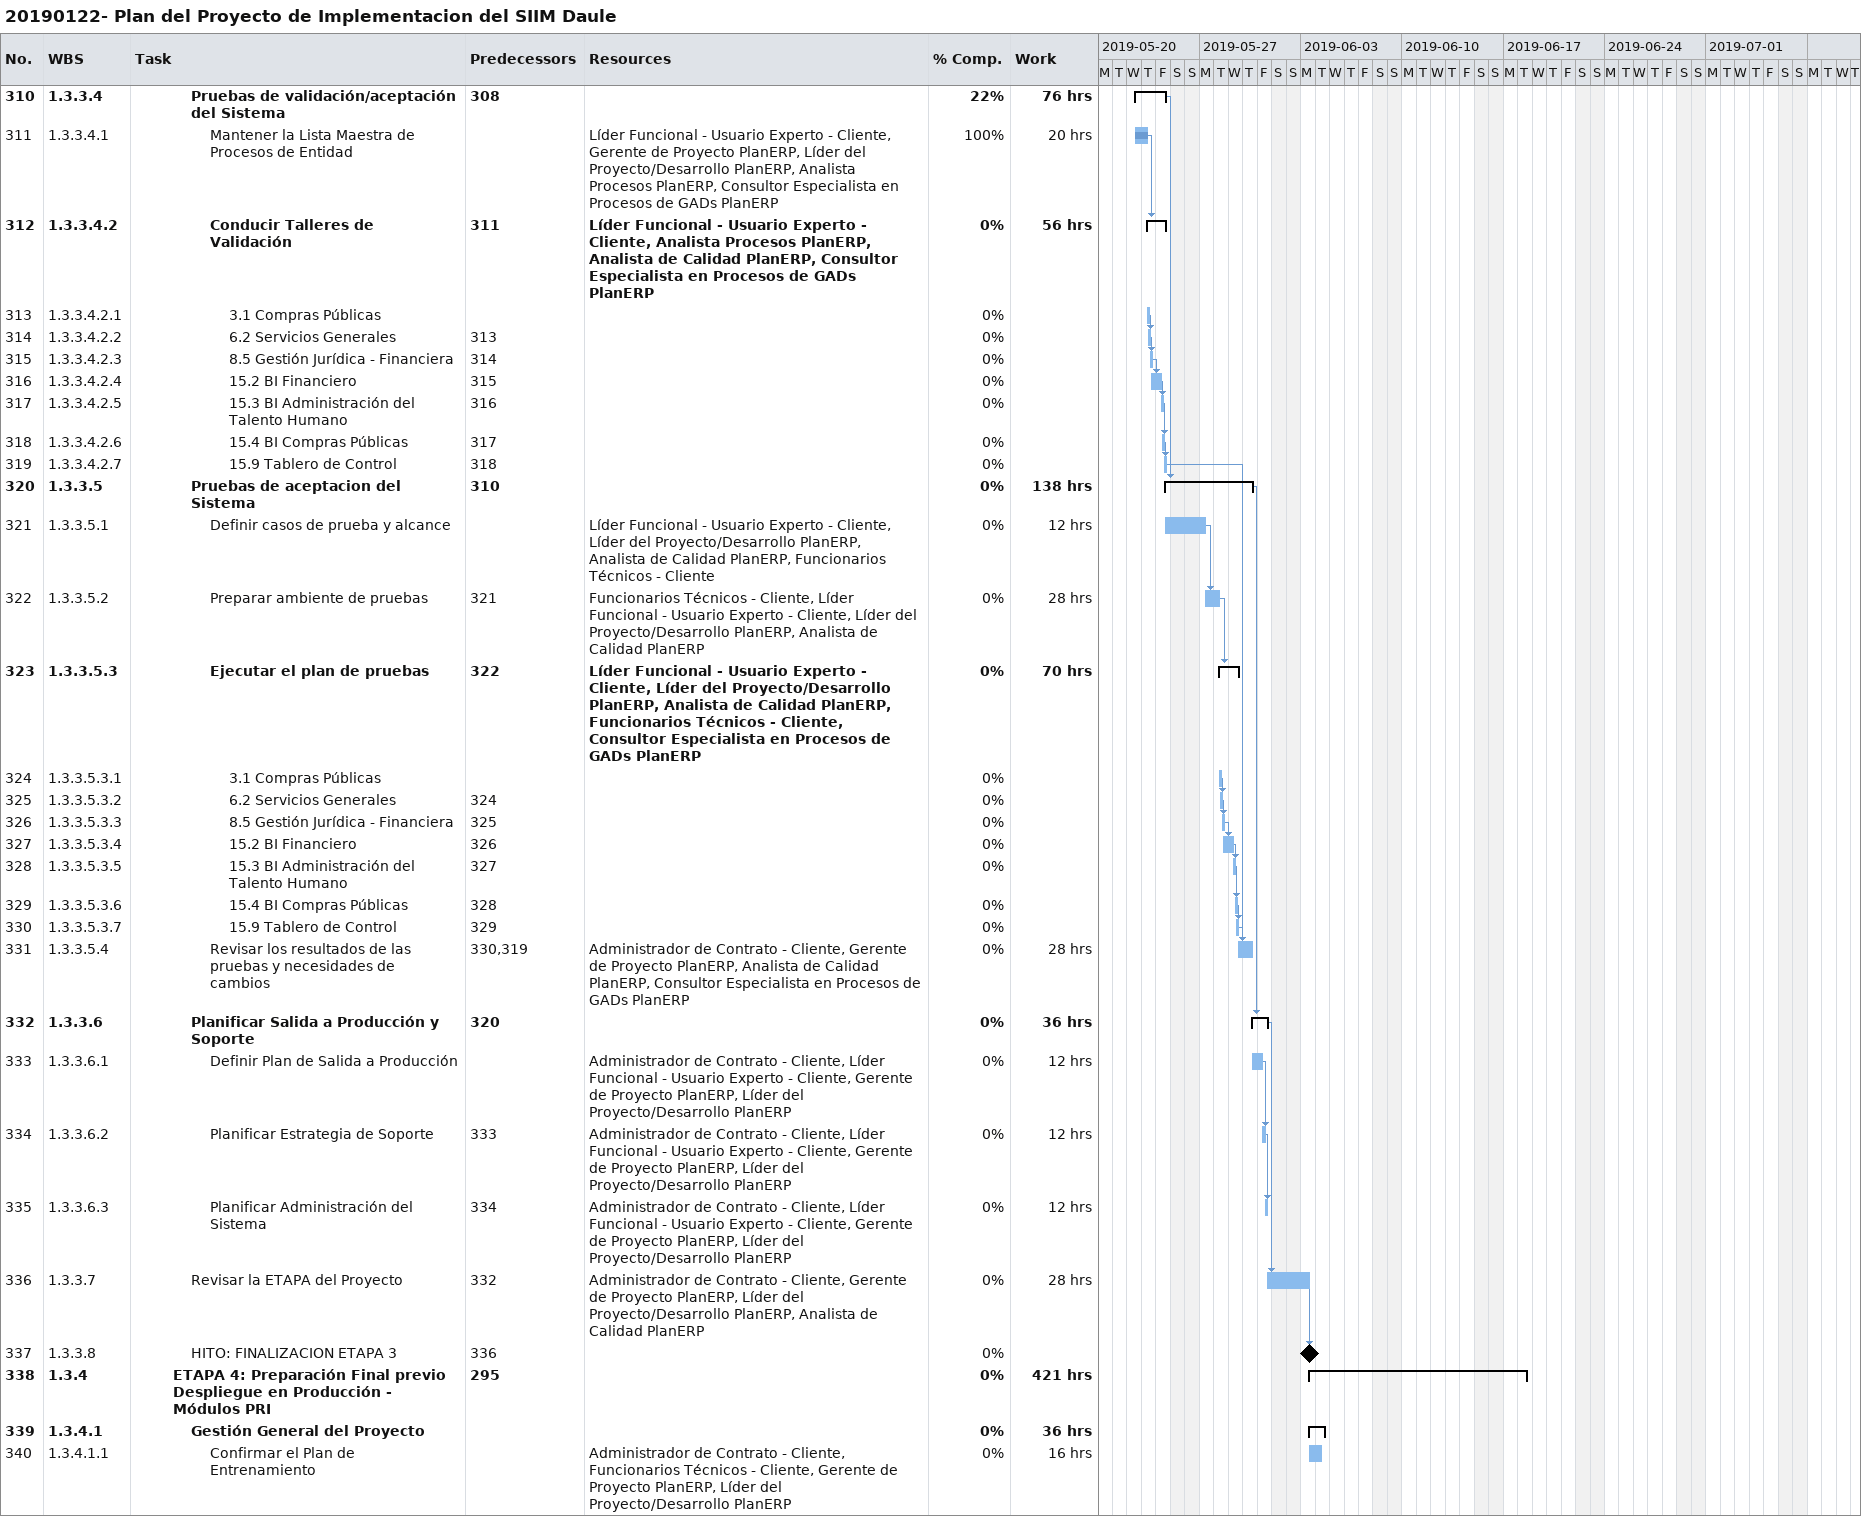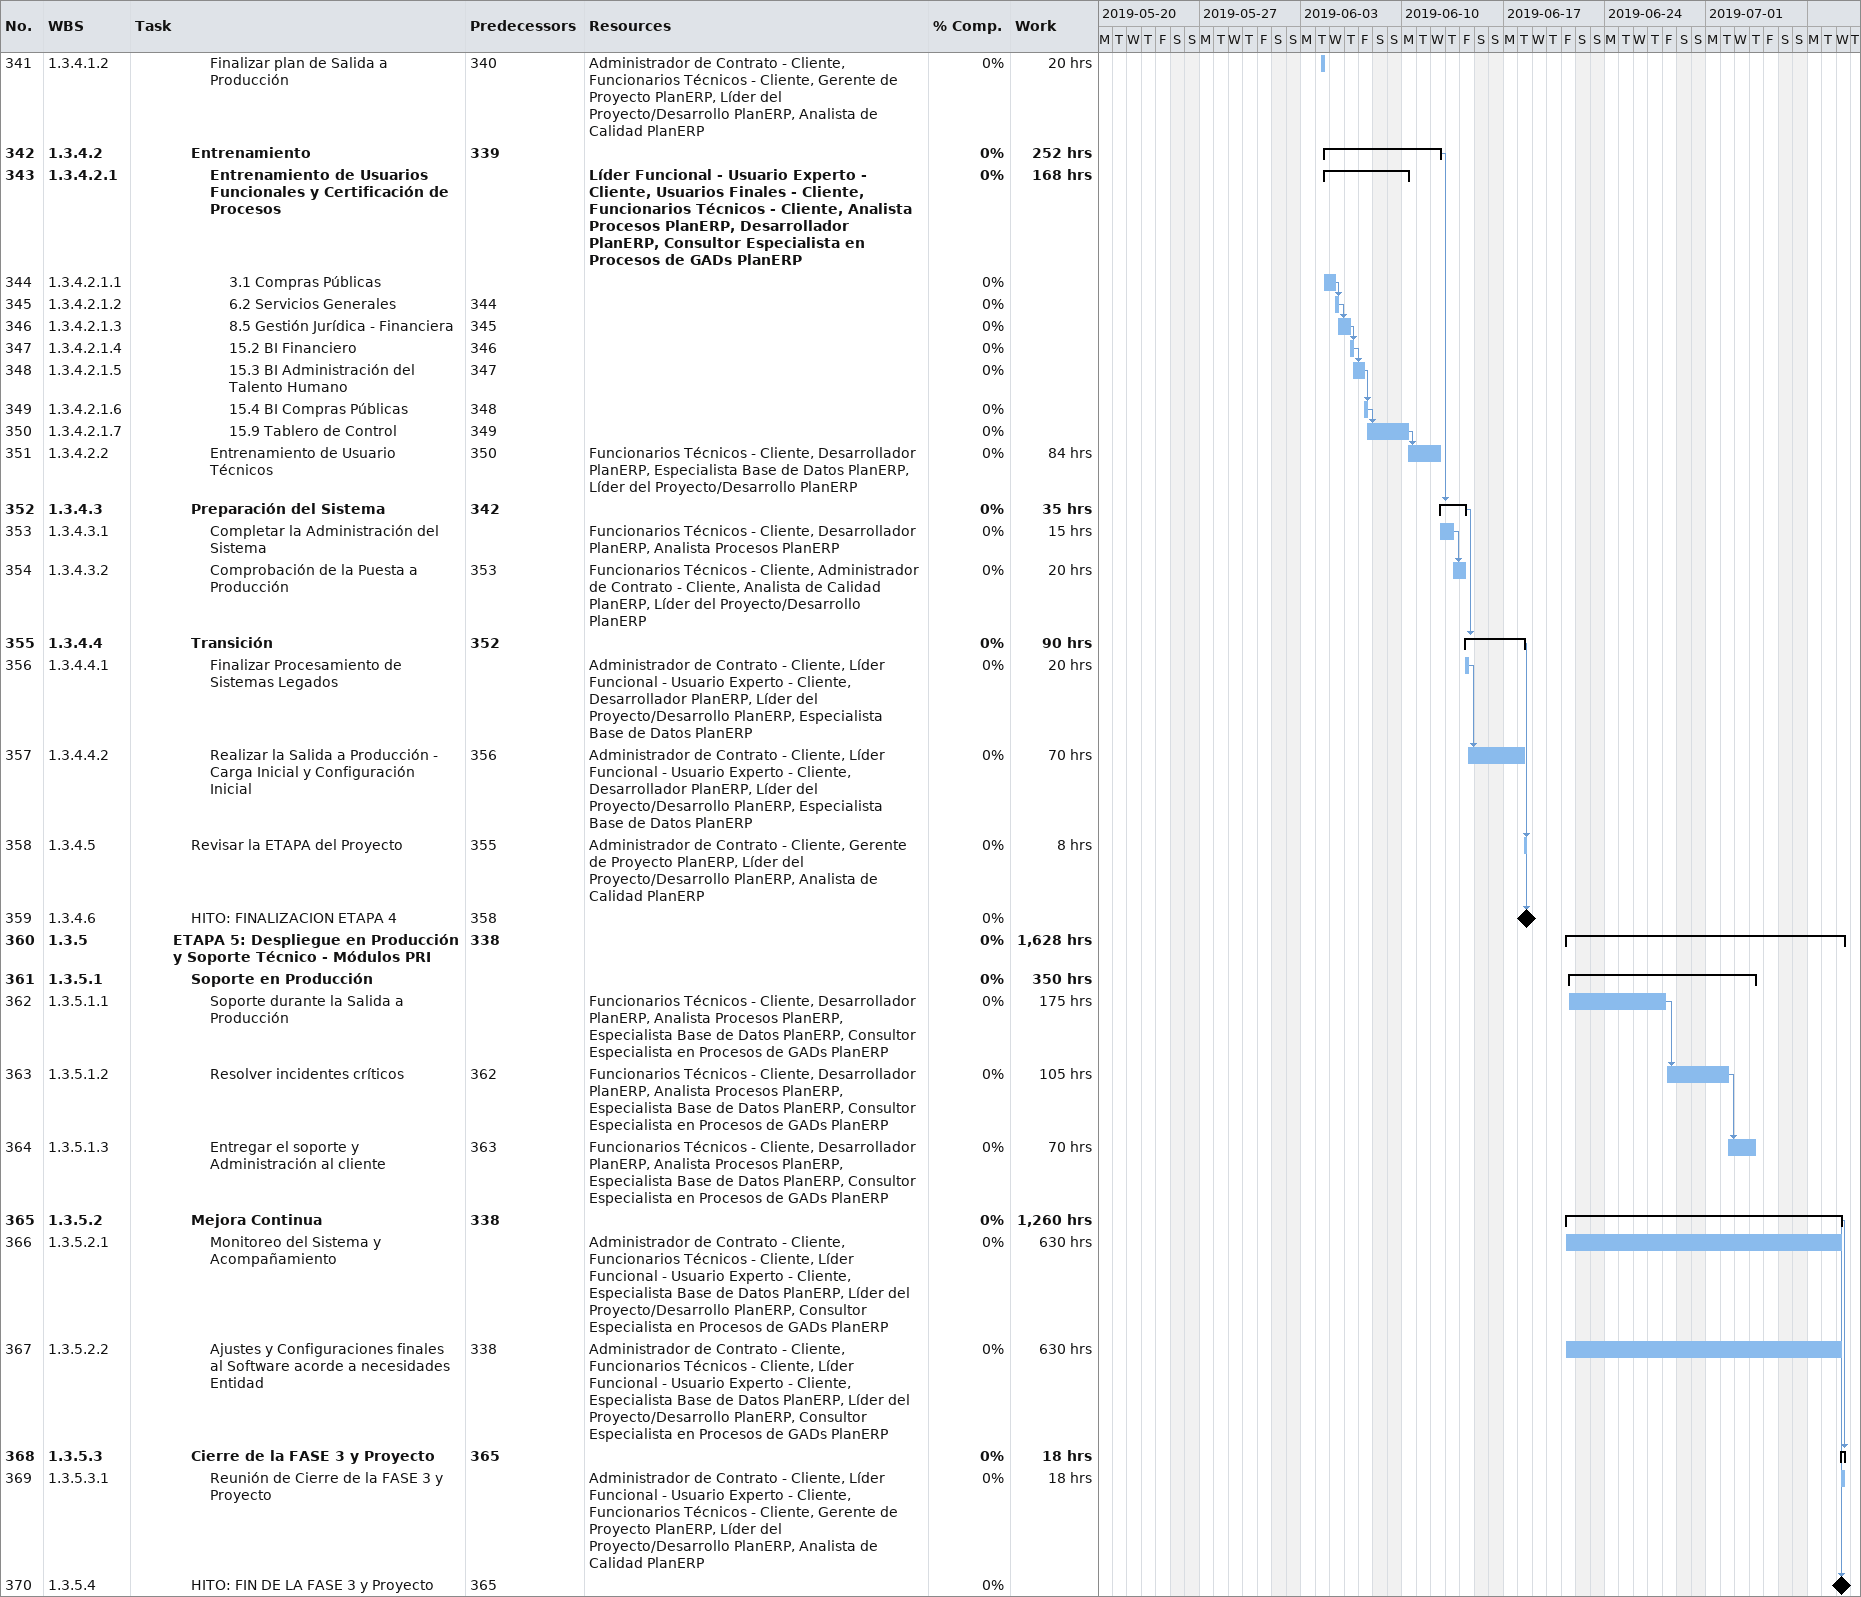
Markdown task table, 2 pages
20190122- Plan del Proyecto de Implementacion del SIIM Daule

| ID | WBS | Task | Start | Finish | Predecessors | Resources | % complete | Work (h) |
|---|---|---|---|---|---|---|---|---|
| 310 | 1.3.3.4 | **Pruebas de validación/aceptación del Sistema** | 2019-05-22 | 2019-05-24 | 308 |  | 22 | 76 |
| 311 | 1.3.3.4.1 | Mantener la Lista Maestra de Procesos de Entidad | 2019-05-22 | 2019-05-23 |  | Líder Funcional - Usuario Experto - Cliente, Gerente de Proyecto PlanERP, Líder del Proyecto/Desarrollo PlanERP, Analista Procesos PlanERP, Consultor Especialista en Procesos de GADs PlanERP | 100 | 20 |
| 312 | 1.3.3.4.2 | **Conducir Talleres de Validación** | 2019-05-23 | 2019-05-24 | 311 | Líder Funcional - Usuario Experto - Cliente, Analista Procesos PlanERP, Analista de Calidad PlanERP, Consultor Especialista en Procesos de GADs PlanERP | 0 | 56 |
| 313 | 1.3.3.4.2.1 | 3.1 Compras Públicas | 2019-05-23 | 2019-05-23 |  |  | 0 |  |
| 314 | 1.3.3.4.2.2 | 6.2 Servicios Generales | 2019-05-23 | 2019-05-23 | 313 |  | 0 |  |
| 315 | 1.3.3.4.2.3 | 8.5 Gestión Jurídica - Financiera | 2019-05-23 | 2019-05-23 | 314 |  | 0 |  |
| 316 | 1.3.3.4.2.4 | 15.2 BI Financiero | 2019-05-23 | 2019-05-24 | 315 |  | 0 |  |
| 317 | 1.3.3.4.2.5 | 15.3 BI Administración del Talento Humano | 2019-05-24 | 2019-05-24 | 316 |  | 0 |  |
| 318 | 1.3.3.4.2.6 | 15.4 BI Compras Públicas | 2019-05-24 | 2019-05-24 | 317 |  | 0 |  |
| 319 | 1.3.3.4.2.7 | 15.9 Tablero de Control | 2019-05-24 | 2019-05-24 | 318 |  | 0 |  |
| 320 | 1.3.3.5 | **Pruebas de aceptacion del Sistema** | 2019-05-24 | 2019-05-30 | 310 |  | 0 | 138 |
| 321 | 1.3.3.5.1 | Definir casos de prueba y alcance | 2019-05-24 | 2019-05-27 |  | Líder Funcional - Usuario Experto - Cliente, Líder del Proyecto/Desarrollo PlanERP, Analista de Calidad PlanERP, Funcionarios Técnicos - Cliente | 0 | 12 |
| 322 | 1.3.3.5.2 | Preparar ambiente de pruebas | 2019-05-27 | 2019-05-28 | 321 | Funcionarios Técnicos - Cliente, Líder Funcional - Usuario Experto - Cliente, Líder del Proyecto/Desarrollo PlanERP, Analista de Calidad PlanERP | 0 | 28 |
| 323 | 1.3.3.5.3 | **Ejecutar el plan de pruebas** | 2019-05-28 | 2019-05-29 | 322 | Líder Funcional - Usuario Experto - Cliente, Líder del Proyecto/Desarrollo PlanERP, Analista de Calidad PlanERP, Funcionarios Técnicos - Cliente, Consultor Especialista en Procesos de GADs PlanERP | 0 | 70 |
| 324 | 1.3.3.5.3.1 | 3.1 Compras Públicas | 2019-05-28 | 2019-05-28 |  |  | 0 |  |
| 325 | 1.3.3.5.3.2 | 6.2 Servicios Generales | 2019-05-28 | 2019-05-28 | 324 |  | 0 |  |
| 326 | 1.3.3.5.3.3 | 8.5 Gestión Jurídica - Financiera | 2019-05-28 | 2019-05-28 | 325 |  | 0 |  |
| 327 | 1.3.3.5.3.4 | 15.2 BI Financiero | 2019-05-28 | 2019-05-29 | 326 |  | 0 |  |
| 328 | 1.3.3.5.3.5 | 15.3 BI Administración del Talento Humano | 2019-05-29 | 2019-05-29 | 327 |  | 0 |  |
| 329 | 1.3.3.5.3.6 | 15.4 BI Compras Públicas | 2019-05-29 | 2019-05-29 | 328 |  | 0 |  |
| 330 | 1.3.3.5.3.7 | 15.9 Tablero de Control | 2019-05-29 | 2019-05-29 | 329 |  | 0 |  |
| 331 | 1.3.3.5.4 | Revisar los resultados de las pruebas y necesidades de cambios | 2019-05-29 | 2019-05-30 | 330, 319 | Administrador de Contrato - Cliente, Gerente de Proyecto PlanERP, Analista de Calidad PlanERP, Consultor Especialista en Procesos de GADs PlanERP | 0 | 28 |
| 332 | 1.3.3.6 | **Planificar Salida a Producción y Soporte** | 2019-05-30 | 2019-05-31 | 320 |  | 0 | 36 |
| 333 | 1.3.3.6.1 | Definir Plan de Salida a Producción | 2019-05-30 | 2019-05-31 |  | Administrador de Contrato - Cliente, Líder Funcional - Usuario Experto - Cliente, Gerente de Proyecto PlanERP, Líder del Proyecto/Desarrollo PlanERP | 0 | 12 |
| 334 | 1.3.3.6.2 | Planificar Estrategia de Soporte | 2019-05-31 | 2019-05-31 | 333 | Administrador de Contrato - Cliente, Líder Funcional - Usuario Experto - Cliente, Gerente de Proyecto PlanERP, Líder del Proyecto/Desarrollo PlanERP | 0 | 12 |
| 335 | 1.3.3.6.3 | Planificar Administración del Sistema | 2019-05-31 | 2019-05-31 | 334 | Administrador de Contrato - Cliente, Líder Funcional - Usuario Experto - Cliente, Gerente de Proyecto PlanERP, Líder del Proyecto/Desarrollo PlanERP | 0 | 12 |
| 336 | 1.3.3.7 | Revisar la ETAPA del Proyecto | 2019-05-31 | 2019-06-03 | 332 | Administrador de Contrato - Cliente, Gerente de Proyecto PlanERP, Líder del Proyecto/Desarrollo PlanERP, Analista de Calidad PlanERP | 0 | 28 |
| 337 | 1.3.3.8 | HITO: FINALIZACION ETAPA 3 (milestone) | 2019-06-03 | 2019-06-03 | 336 |  | 0 |  |
| 338 | 1.3.4 | **ETAPA 4: Preparación Final previo Despliegue en Producción - Módulos PRI** | 2019-06-03 | 2019-06-18 | 295 |  | 0 | 421 |
| 339 | 1.3.4.1 | **Gestión General del Proyecto** | 2019-06-03 | 2019-06-04 |  |  | 0 | 36 |
| 340 | 1.3.4.1.1 | Confirmar el Plan de Entrenamiento | 2019-06-03 | 2019-06-04 |  | Administrador de Contrato - Cliente, Funcionarios Técnicos - Cliente, Gerente de Proyecto PlanERP, Líder del Proyecto/Desarrollo PlanERP | 0 | 16 |
| 341 | 1.3.4.1.2 | Finalizar plan de Salida a Producción | 2019-06-04 | 2019-06-04 | 340 | Administrador de Contrato - Cliente, Funcionarios Técnicos - Cliente, Gerente de Proyecto PlanERP, Líder del Proyecto/Desarrollo PlanERP, Analista de Calidad PlanERP | 0 | 20 |
| 342 | 1.3.4.2 | **Entrenamiento** | 2019-06-04 | 2019-06-12 | 339 |  | 0 | 252 |
| 343 | 1.3.4.2.1 | **Entrenamiento de Usuarios Funcionales y Certificación de Procesos** | 2019-06-04 | 2019-06-10 |  | Líder Funcional - Usuario Experto - Cliente, Usuarios Finales - Cliente, Funcionarios Técnicos - Cliente, Analista Procesos PlanERP, Desarrollador PlanERP, Consultor Especialista en Procesos de GADs PlanERP | 0 | 168 |
| 344 | 1.3.4.2.1.1 | 3.1 Compras Públicas | 2019-06-04 | 2019-06-05 |  |  | 0 |  |
| 345 | 1.3.4.2.1.2 | 6.2 Servicios Generales | 2019-06-05 | 2019-06-05 | 344 |  | 0 |  |
| 346 | 1.3.4.2.1.3 | 8.5 Gestión Jurídica - Financiera | 2019-06-05 | 2019-06-06 | 345 |  | 0 |  |
| 347 | 1.3.4.2.1.4 | 15.2 BI Financiero | 2019-06-06 | 2019-06-06 | 346 |  | 0 |  |
| 348 | 1.3.4.2.1.5 | 15.3 BI Administración del Talento Humano | 2019-06-06 | 2019-06-07 | 347 |  | 0 |  |
| 349 | 1.3.4.2.1.6 | 15.4 BI Compras Públicas | 2019-06-07 | 2019-06-07 | 348 |  | 0 |  |
| 350 | 1.3.4.2.1.7 | 15.9 Tablero de Control | 2019-06-07 | 2019-06-10 | 349 |  | 0 |  |
| 351 | 1.3.4.2.2 | Entrenamiento de Usuario Técnicos | 2019-06-10 | 2019-06-12 | 350 | Funcionarios Técnicos - Cliente, Desarrollador PlanERP, Especialista Base de Datos PlanERP, Líder del Proyecto/Desarrollo PlanERP | 0 | 84 |
| 352 | 1.3.4.3 | **Preparación del Sistema** | 2019-06-12 | 2019-06-14 | 342 |  | 0 | 35 |
| 353 | 1.3.4.3.1 | Completar la Administración del Sistema | 2019-06-12 | 2019-06-13 |  | Funcionarios Técnicos - Cliente, Desarrollador PlanERP, Analista Procesos PlanERP | 0 | 15 |
| 354 | 1.3.4.3.2 | Comprobación de la Puesta a Producción | 2019-06-13 | 2019-06-14 | 353 | Funcionarios Técnicos - Cliente, Administrador de Contrato - Cliente, Analista de Calidad PlanERP, Líder del Proyecto/Desarrollo PlanERP | 0 | 20 |
| 355 | 1.3.4.4 | **Transición** | 2019-06-14 | 2019-06-18 | 352 |  | 0 | 90 |
| 356 | 1.3.4.4.1 | Finalizar Procesamiento de Sistemas Legados | 2019-06-14 | 2019-06-14 |  | Administrador de Contrato - Cliente, Líder Funcional - Usuario Experto - Cliente, Desarrollador PlanERP, Líder del Proyecto/Desarrollo PlanERP, Especialista Base de Datos PlanERP | 0 | 20 |
| 357 | 1.3.4.4.2 | Realizar la Salida a Producción - Carga Inicial y Configuración Inicial | 2019-06-14 | 2019-06-18 | 356 | Administrador de Contrato - Cliente, Líder Funcional - Usuario Experto - Cliente, Desarrollador PlanERP, Líder del Proyecto/Desarrollo PlanERP, Especialista Base de Datos PlanERP | 0 | 70 |
| 358 | 1.3.4.5 | Revisar la ETAPA del Proyecto | 2019-06-18 | 2019-06-18 | 355 | Administrador de Contrato - Cliente, Gerente de Proyecto PlanERP, Líder del Proyecto/Desarrollo PlanERP, Analista de Calidad PlanERP | 0 | 8 |
| 359 | 1.3.4.6 | HITO: FINALIZACION ETAPA 4 (milestone) | 2019-06-18 | 2019-06-18 | 358 |  | 0 |  |
| 360 | 1.3.5 | **ETAPA 5: Despliegue en Producción y Soporte Técnico - Módulos PRI** | 2019-06-21 | 2019-07-10 | 338 |  | 0 | 1628 |
| 361 | 1.3.5.1 | **Soporte en Producción** | 2019-06-21 | 2019-07-04 |  |  | 0 | 350 |
| 362 | 1.3.5.1.1 | Soporte durante la Salida a Producción | 2019-06-21 | 2019-06-28 |  | Funcionarios Técnicos - Cliente, Desarrollador PlanERP, Analista Procesos PlanERP, Especialista Base de Datos PlanERP, Consultor Especialista en Procesos de GADs PlanERP | 0 | 175 |
| 363 | 1.3.5.1.2 | Resolver incidentes críticos | 2019-06-28 | 2019-07-02 | 362 | Funcionarios Técnicos - Cliente, Desarrollador PlanERP, Analista Procesos PlanERP, Especialista Base de Datos PlanERP, Consultor Especialista en Procesos de GADs PlanERP | 0 | 105 |
| 364 | 1.3.5.1.3 | Entregar el soporte y Administración al cliente | 2019-07-02 | 2019-07-04 | 363 | Funcionarios Técnicos - Cliente, Desarrollador PlanERP, Analista Procesos PlanERP, Especialista Base de Datos PlanERP, Consultor Especialista en Procesos de GADs PlanERP | 0 | 70 |
| 365 | 1.3.5.2 | **Mejora Continua** | 2019-06-21 | 2019-07-10 | 338 |  | 0 | 1260 |
| 366 | 1.3.5.2.1 | Monitoreo del Sistema y Acompañamiento | 2019-06-21 | 2019-07-10 |  | Administrador de Contrato - Cliente, Funcionarios Técnicos - Cliente, Líder Funcional - Usuario Experto - Cliente, Especialista Base de Datos PlanERP, Líder del Proyecto/Desarrollo PlanERP, Consultor Especialista en Procesos de GADs PlanERP | 0 | 630 |
| 367 | 1.3.5.2.2 | Ajustes y Configuraciones finales al Software acorde a necesidades Entidad | 2019-06-21 | 2019-07-10 | 338 | Administrador de Contrato - Cliente, Funcionarios Técnicos - Cliente, Líder Funcional - Usuario Experto - Cliente, Especialista Base de Datos PlanERP, Líder del Proyecto/Desarrollo PlanERP, Consultor Especialista en Procesos de GADs PlanERP | 0 | 630 |
| 368 | 1.3.5.3 | **Cierre de la FASE 3 y Proyecto** | 2019-07-10 | 2019-07-10 | 365 |  | 0 | 18 |
| 369 | 1.3.5.3.1 | Reunión de Cierre de la FASE 3 y Proyecto | 2019-07-10 | 2019-07-10 |  | Administrador de Contrato - Cliente, Líder Funcional - Usuario Experto - Cliente, Funcionarios Técnicos - Cliente, Gerente de Proyecto PlanERP, Líder del Proyecto/Desarrollo PlanERP, Analista de Calidad PlanERP | 0 | 18 |
| 370 | 1.3.5.4 | HITO: FIN DE LA FASE 3 y Proyecto (milestone) | 2019-07-10 | 2019-07-10 | 365 |  | 0 |  |
